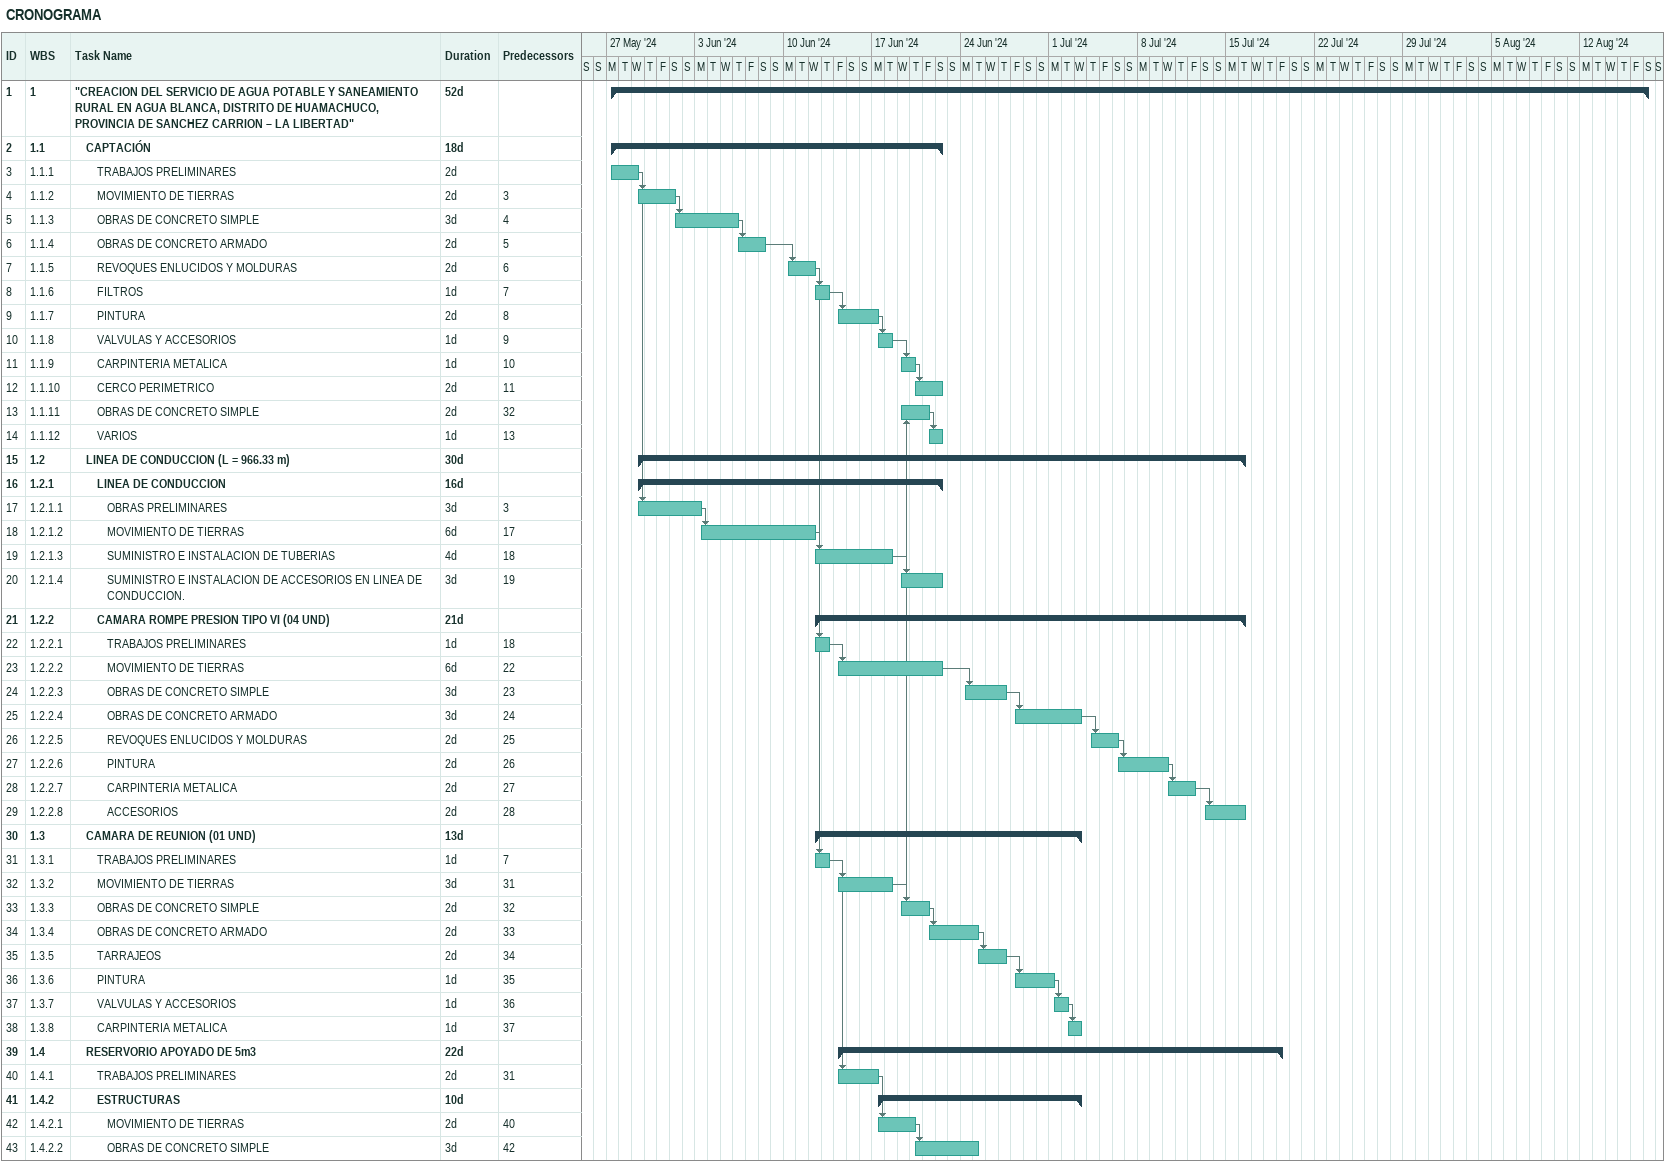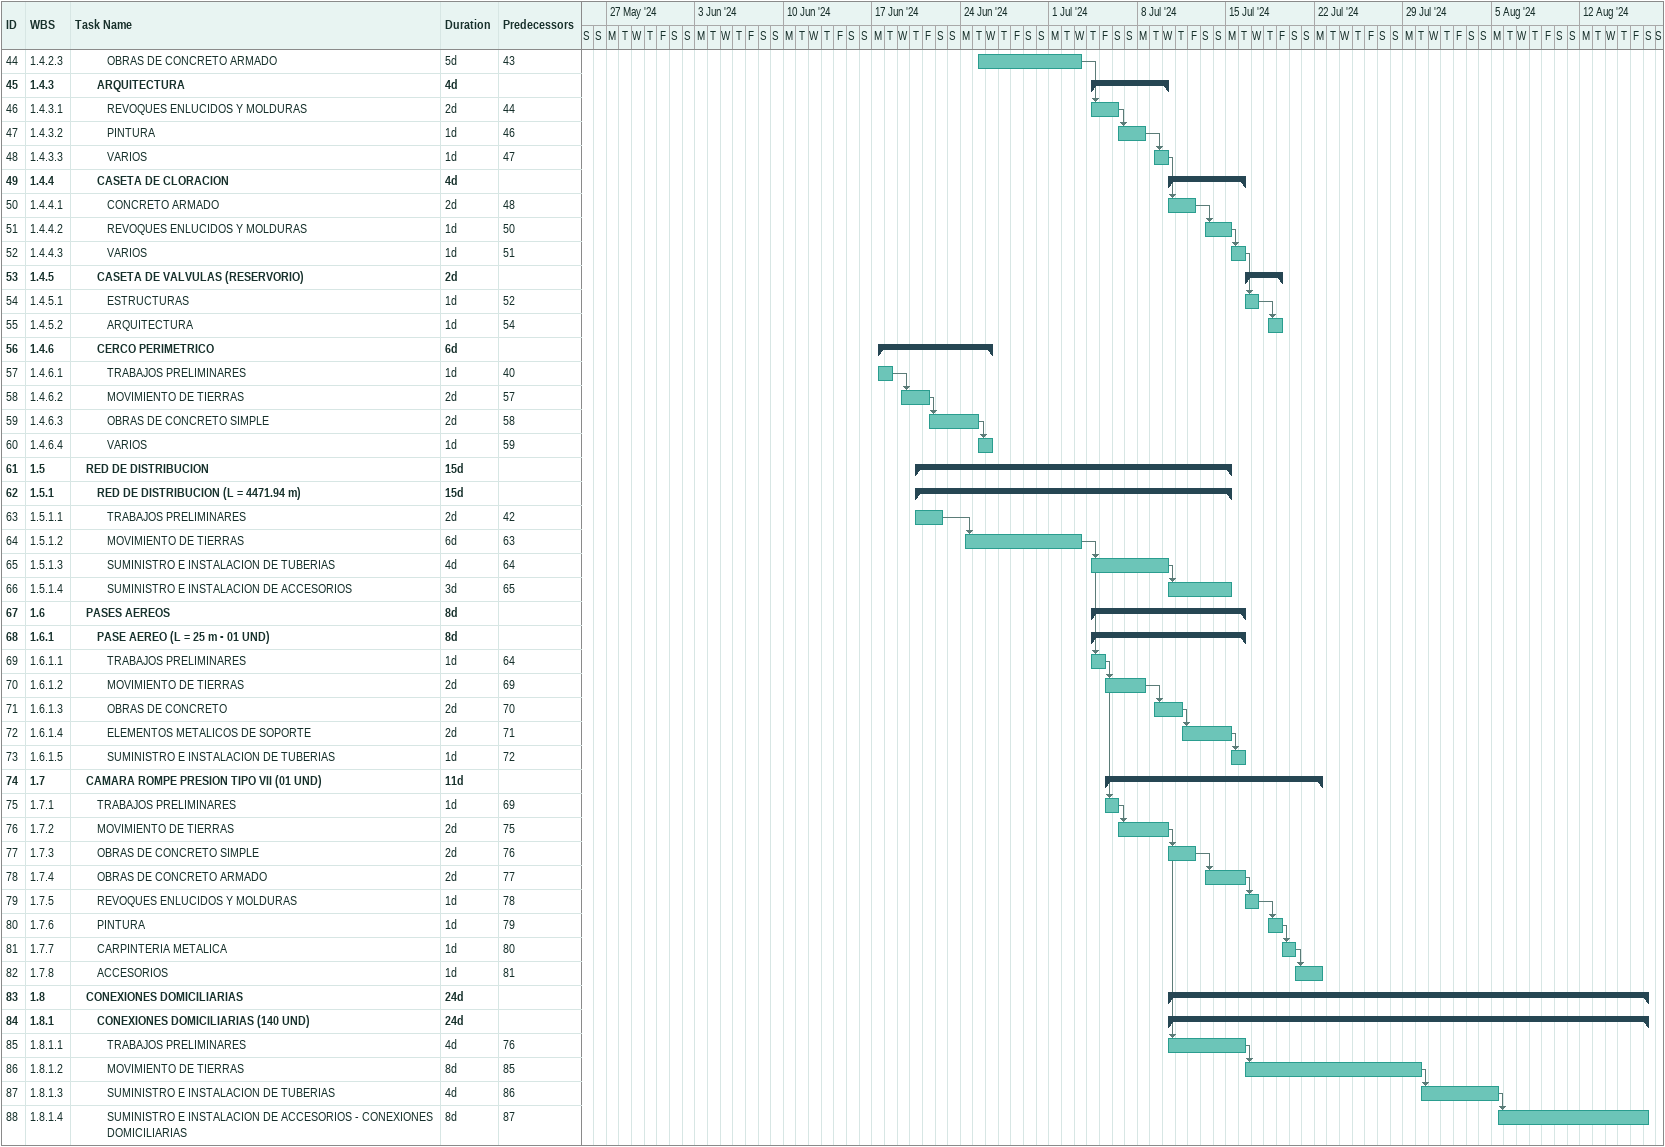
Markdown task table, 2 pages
CRONOGRAMA

| ID | WBS | Task | Duration | Start | Finish | Predecessors |
|---|---|---|---|---|---|---|
| 1 | 1 | **"CREACION DEL SERVICIO DE AGUA POTABLE Y SANEAMIENTO RURAL EN AGUA BLANCA, DISTRITO DE HUAMACHUCO, PROVINCIA DE SANCHEZ CARRION – LA LIBERTAD"** | 52d | 2024-05-27 | 2024-08-17 |  |
| 2 | 1.1 | **CAPTACIÓN** | 18d | 2024-05-27 | 2024-06-22 |  |
| 3 | 1.1.1 | TRABAJOS PRELIMINARES | 2d | 2024-05-27 | 2024-05-29 |  |
| 4 | 1.1.2 | MOVIMIENTO DE TIERRAS | 2d | 2024-05-29 | 2024-06-01 | 3 |
| 5 | 1.1.3 | OBRAS DE CONCRETO SIMPLE | 3d | 2024-06-01 | 2024-06-06 | 4 |
| 6 | 1.1.4 | OBRAS DE CONCRETO ARMADO | 2d | 2024-06-06 | 2024-06-08 | 5 |
| 7 | 1.1.5 | REVOQUES ENLUCIDOS Y MOLDURAS | 2d | 2024-06-10 | 2024-06-12 | 6 |
| 8 | 1.1.6 | FILTROS | 1d | 2024-06-12 | 2024-06-13 | 7 |
| 9 | 1.1.7 | PINTURA | 2d | 2024-06-14 | 2024-06-17 | 8 |
| 10 | 1.1.8 | VALVULAS Y ACCESORIOS | 1d | 2024-06-17 | 2024-06-18 | 9 |
| 11 | 1.1.9 | CARPINTERIA METALICA | 1d | 2024-06-19 | 2024-06-20 | 10 |
| 12 | 1.1.10 | CERCO PERIMETRICO | 2d | 2024-06-20 | 2024-06-22 | 11 |
| 13 | 1.1.11 | OBRAS DE CONCRETO SIMPLE | 2d | 2024-06-19 | 2024-06-21 | 32 |
| 14 | 1.1.12 | VARIOS | 1d | 2024-06-21 | 2024-06-22 | 13 |
| 15 | 1.2 | **LINEA DE CONDUCCION (L = 966.33 m)** | 30d | 2024-05-29 | 2024-07-16 |  |
| 16 | 1.2.1 | **LINEA DE CONDUCCION** | 16d | 2024-05-29 | 2024-06-22 |  |
| 17 | 1.2.1.1 | OBRAS PRELIMINARES | 3d | 2024-05-29 | 2024-06-03 | 3 |
| 18 | 1.2.1.2 | MOVIMIENTO DE TIERRAS | 6d | 2024-06-03 | 2024-06-12 | 17 |
| 19 | 1.2.1.3 | SUMINISTRO E INSTALACION DE TUBERIAS | 4d | 2024-06-12 | 2024-06-18 | 18 |
| 20 | 1.2.1.4 | SUMINISTRO E INSTALACION DE ACCESORIOS EN LINEA DE CONDUCCION. | 3d | 2024-06-19 | 2024-06-22 | 19 |
| 21 | 1.2.2 | **CAMARA ROMPE PRESION TIPO VI (04 UND)** | 21d | 2024-06-12 | 2024-07-16 |  |
| 22 | 1.2.2.1 | TRABAJOS PRELIMINARES | 1d | 2024-06-12 | 2024-06-13 | 18 |
| 23 | 1.2.2.2 | MOVIMIENTO DE TIERRAS | 6d | 2024-06-14 | 2024-06-22 | 22 |
| 24 | 1.2.2.3 | OBRAS DE CONCRETO SIMPLE | 3d | 2024-06-24 | 2024-06-27 | 23 |
| 25 | 1.2.2.4 | OBRAS DE CONCRETO ARMADO | 3d | 2024-06-28 | 2024-07-03 | 24 |
| 26 | 1.2.2.5 | REVOQUES ENLUCIDOS Y MOLDURAS | 2d | 2024-07-04 | 2024-07-06 | 25 |
| 27 | 1.2.2.6 | PINTURA | 2d | 2024-07-06 | 2024-07-10 | 26 |
| 28 | 1.2.2.7 | CARPINTERIA METALICA | 2d | 2024-07-10 | 2024-07-12 | 27 |
| 29 | 1.2.2.8 | ACCESORIOS | 2d | 2024-07-13 | 2024-07-16 | 28 |
| 30 | 1.3 | **CAMARA DE REUNION (01 UND)** | 13d | 2024-06-12 | 2024-07-03 |  |
| 31 | 1.3.1 | TRABAJOS PRELIMINARES | 1d | 2024-06-12 | 2024-06-13 | 7 |
| 32 | 1.3.2 | MOVIMIENTO DE TIERRAS | 3d | 2024-06-14 | 2024-06-18 | 31 |
| 33 | 1.3.3 | OBRAS DE CONCRETO SIMPLE | 2d | 2024-06-19 | 2024-06-21 | 32 |
| 34 | 1.3.4 | OBRAS DE CONCRETO ARMADO | 2d | 2024-06-21 | 2024-06-25 | 33 |
| 35 | 1.3.5 | TARRAJEOS | 2d | 2024-06-25 | 2024-06-27 | 34 |
| 36 | 1.3.6 | PINTURA | 1d | 2024-06-28 | 2024-07-01 | 35 |
| 37 | 1.3.7 | VALVULAS Y ACCESORIOS | 1d | 2024-07-01 | 2024-07-02 | 36 |
| 38 | 1.3.8 | CARPINTERIA METALICA | 1d | 2024-07-02 | 2024-07-03 | 37 |
| 39 | 1.4 | **RESERVORIO APOYADO DE 5m3** | 22d | 2024-06-14 | 2024-07-19 |  |
| 40 | 1.4.1 | TRABAJOS PRELIMINARES | 2d | 2024-06-14 | 2024-06-17 | 31 |
| 41 | 1.4.2 | **ESTRUCTURAS** | 10d | 2024-06-17 | 2024-07-03 |  |
| 42 | 1.4.2.1 | MOVIMIENTO DE TIERRAS | 2d | 2024-06-17 | 2024-06-20 | 40 |
| 43 | 1.4.2.2 | OBRAS DE CONCRETO SIMPLE | 3d | 2024-06-20 | 2024-06-25 | 42 |
| 44 | 1.4.2.3 | OBRAS DE CONCRETO ARMADO | 5d | 2024-06-25 | 2024-07-03 | 43 |
| 45 | 1.4.3 | **ARQUITECTURA** | 4d | 2024-07-04 | 2024-07-10 |  |
| 46 | 1.4.3.1 | REVOQUES ENLUCIDOS Y MOLDURAS | 2d | 2024-07-04 | 2024-07-06 | 44 |
| 47 | 1.4.3.2 | PINTURA | 1d | 2024-07-06 | 2024-07-08 | 46 |
| 48 | 1.4.3.3 | VARIOS | 1d | 2024-07-09 | 2024-07-10 | 47 |
| 49 | 1.4.4 | **CASETA DE CLORACION** | 4d | 2024-07-10 | 2024-07-16 |  |
| 50 | 1.4.4.1 | CONCRETO ARMADO | 2d | 2024-07-10 | 2024-07-12 | 48 |
| 51 | 1.4.4.2 | REVOQUES ENLUCIDOS Y MOLDURAS | 1d | 2024-07-13 | 2024-07-15 | 50 |
| 52 | 1.4.4.3 | VARIOS | 1d | 2024-07-15 | 2024-07-16 | 51 |
| 53 | 1.4.5 | **CASETA DE VALVULAS (RESERVORIO)** | 2d | 2024-07-16 | 2024-07-19 |  |
| 54 | 1.4.5.1 | ESTRUCTURAS | 1d | 2024-07-16 | 2024-07-17 | 52 |
| 55 | 1.4.5.2 | ARQUITECTURA | 1d | 2024-07-18 | 2024-07-19 | 54 |
| 56 | 1.4.6 | **CERCO PERIMETRICO** | 6d | 2024-06-17 | 2024-06-26 |  |
| 57 | 1.4.6.1 | TRABAJOS PRELIMINARES | 1d | 2024-06-17 | 2024-06-18 | 40 |
| 58 | 1.4.6.2 | MOVIMIENTO DE TIERRAS | 2d | 2024-06-19 | 2024-06-21 | 57 |
| 59 | 1.4.6.3 | OBRAS DE CONCRETO SIMPLE | 2d | 2024-06-21 | 2024-06-25 | 58 |
| 60 | 1.4.6.4 | VARIOS | 1d | 2024-06-25 | 2024-06-26 | 59 |
| 61 | 1.5 | **RED DE DISTRIBUCION** | 15d | 2024-06-20 | 2024-07-15 |  |
| 62 | 1.5.1 | **RED DE DISTRIBUCION (L = 4471.94 m)** | 15d | 2024-06-20 | 2024-07-15 |  |
| 63 | 1.5.1.1 | TRABAJOS PRELIMINARES | 2d | 2024-06-20 | 2024-06-22 | 42 |
| 64 | 1.5.1.2 | MOVIMIENTO DE TIERRAS | 6d | 2024-06-24 | 2024-07-03 | 63 |
| 65 | 1.5.1.3 | SUMINISTRO E INSTALACION DE TUBERIAS | 4d | 2024-07-04 | 2024-07-10 | 64 |
| 66 | 1.5.1.4 | SUMINISTRO E INSTALACION DE ACCESORIOS | 3d | 2024-07-10 | 2024-07-15 | 65 |
| 67 | 1.6 | **PASES AEREOS** | 8d | 2024-07-04 | 2024-07-16 |  |
| 68 | 1.6.1 | **PASE AEREO (L = 25 m - 01 UND)** | 8d | 2024-07-04 | 2024-07-16 |  |
| 69 | 1.6.1.1 | TRABAJOS PRELIMINARES | 1d | 2024-07-04 | 2024-07-05 | 64 |
| 70 | 1.6.1.2 | MOVIMIENTO DE TIERRAS | 2d | 2024-07-05 | 2024-07-08 | 69 |
| 71 | 1.6.1.3 | OBRAS DE CONCRETO | 2d | 2024-07-09 | 2024-07-11 | 70 |
| 72 | 1.6.1.4 | ELEMENTOS METALICOS DE SOPORTE | 2d | 2024-07-11 | 2024-07-15 | 71 |
| 73 | 1.6.1.5 | SUMINISTRO E INSTALACION DE TUBERIAS | 1d | 2024-07-15 | 2024-07-16 | 72 |
| 74 | 1.7 | **CAMARA ROMPE PRESION TIPO VII (01 UND)** | 11d | 2024-07-05 | 2024-07-22 |  |
| 75 | 1.7.1 | TRABAJOS PRELIMINARES | 1d | 2024-07-05 | 2024-07-06 | 69 |
| 76 | 1.7.2 | MOVIMIENTO DE TIERRAS | 2d | 2024-07-06 | 2024-07-10 | 75 |
| 77 | 1.7.3 | OBRAS DE CONCRETO SIMPLE | 2d | 2024-07-10 | 2024-07-12 | 76 |
| 78 | 1.7.4 | OBRAS DE CONCRETO ARMADO | 2d | 2024-07-13 | 2024-07-16 | 77 |
| 79 | 1.7.5 | REVOQUES ENLUCIDOS Y MOLDURAS | 1d | 2024-07-16 | 2024-07-17 | 78 |
| 80 | 1.7.6 | PINTURA | 1d | 2024-07-18 | 2024-07-19 | 79 |
| 81 | 1.7.7 | CARPINTERIA METALICA | 1d | 2024-07-19 | 2024-07-20 | 80 |
| 82 | 1.7.8 | ACCESORIOS | 1d | 2024-07-20 | 2024-07-22 | 81 |
| 83 | 1.8 | **CONEXIONES DOMICILIARIAS** | 24d | 2024-07-10 | 2024-08-17 |  |
| 84 | 1.8.1 | **CONEXIONES DOMICILIARIAS (140 UND)** | 24d | 2024-07-10 | 2024-08-17 |  |
| 85 | 1.8.1.1 | TRABAJOS PRELIMINARES | 4d | 2024-07-10 | 2024-07-16 | 76 |
| 86 | 1.8.1.2 | MOVIMIENTO DE TIERRAS | 8d | 2024-07-16 | 2024-07-30 | 85 |
| 87 | 1.8.1.3 | SUMINISTRO E INSTALACION DE TUBERIAS | 4d | 2024-07-30 | 2024-08-05 | 86 |
| 88 | 1.8.1.4 | SUMINISTRO E INSTALACION DE ACCESORIOS - CONEXIONES DOMICILIARIAS | 8d | 2024-08-05 | 2024-08-17 | 87 |
